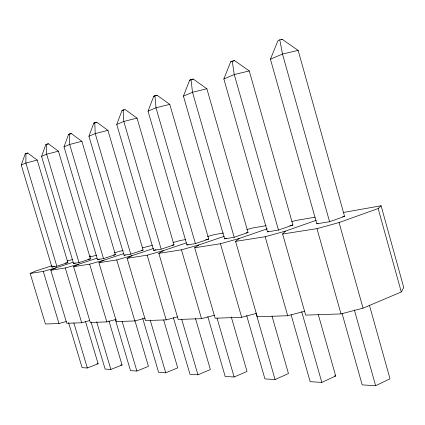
<?xml version="1.0" encoding="UTF-8"?>
<svg xmlns="http://www.w3.org/2000/svg" width="425" height="425" viewBox="0 0 425 425"><rect width="100%" height="100%" fill="white"/><g stroke="black" fill="none" stroke-linecap="round" stroke-linejoin="round"><path stroke-width="0.64" d="M25.962 153.489L25.872 163.051L56.822 266.22L67.883 262.623L37.209 160.082L27.699 153.048L25.962 153.489L25.25 153.808L21.25 165.012L51.887 267.027L56.822 266.22M41.57 156.384L45.826 144.596L46.607 144.245L48.407 143.788L58.427 151.162L90.467 258.846L79.007 262.602L73.567 263.489L41.57 156.384L46.665 154.217L58.427 151.162M64.01 146.853L68.558 134.417L69.424 134.029L71.294 133.562L81.876 141.307L115.414 254.681L103.525 258.602L97.506 259.585L64.01 146.853L69.657 144.452L81.876 141.307M88.926 136.271L93.803 123.117L94.77 122.682L96.714 122.198L107.923 130.353L143.097 250.054L130.757 254.155L124.058 255.25L88.926 136.271L95.221 133.593L107.923 130.353M116.753 124.451L122.007 110.484L123.091 110.001L125.115 109.507L137.036 118.118L174.011 244.89L161.187 249.193L153.68 250.415L116.753 124.451L123.808 121.454L137.036 118.118M148.033 111.164L153.717 96.289L154.939 95.742L157.053 95.232L169.777 104.353L208.744 239.084L195.41 243.61L186.947 244.991L148.033 111.164L155.991 107.785L169.777 104.353M183.441 96.124L189.635 80.208L191.027 79.581L193.226 79.061L206.874 88.756L248.057 232.518L234.186 237.283L224.57 238.85L183.441 96.124L192.498 92.278L206.874 88.756M223.858 78.96L230.658 61.838L232.252 61.126L234.552 60.594L249.257 70.938L292.915 225.022L278.481 230.053L267.458 231.853L223.858 78.96L234.255 74.545L249.257 70.938M270.433 59.176L277.95 40.662L279.799 39.833L282.2 39.297L298.148 50.389L344.579 216.389L329.572 221.717L316.811 223.8L270.433 59.176L282.487 54.055L298.148 50.389M316.258 220.293L285.435 231.115L282.625 234.01L305.681 315.116L341.009 313.916L363.046 308.157L401.29 291.975L403.75 287.523L381.098 205.769L343.262 212.495M282.625 234.01L316.981 228.645L339.054 222.541L378.154 208.542L381.098 205.769M304.783 311.233L287.709 315.733L257.247 316.768L235.567 241.363L239.179 238.51L267.224 228.825M256.642 313.331L241.671 317.3L215.14 318.208L194.682 247.754L198.868 244.954L224.31 236.289M214.556 315.191L201.508 318.67L178.192 319.467L158.828 253.353L163.434 250.623L186.32 242.914M177.416 316.859L166.164 319.876L145.509 320.583L127.133 258.304L132.032 255.643L153.664 248.428M144.983 318.208L134.815 320.944L116.397 321.571L98.913 262.714L104.013 260.121L123.824 253.571M116.195 319.366L106.829 321.9L90.297 322.463L73.621 266.666L78.864 264.143L96.884 258.23M342.13 313.677L362.19 384.88L375.626 385.703L390.012 378.787L369.553 305.66M89.702 320.583L81.685 322.756L66.767 323.266L50.83 270.226L56.158 267.777L73.047 262.267M291.109 314.787L310.186 381.682L321.81 382.394L335.692 375.992L318.197 314.256M27.699 153.048L25.25 153.808M48.407 143.788L45.826 144.596M71.294 133.562L68.558 134.417M95.747 122.634L96.714 122.198M155.826 95.779L157.053 95.232M191.834 79.682L193.226 79.061M233.484 61.067L234.552 60.594M281.276 39.711L282.2 39.297M66.321 321.528L58.974 323.531L45.443 323.993L30.186 273.456L35.562 271.07L51.977 265.747M246.67 315.541L264.929 378.898L275.081 379.525L288.463 373.564L272.011 316.136M207.814 316.731L225.181 376.454L234.127 377.007L247.026 371.429L231.269 316.954M21.25 165.012L25.872 163.051L37.209 160.082M89.377 256.509L90.488 256.036L89.197 256.259M173.405 317.698L189.996 374.292L197.938 374.781L210.37 369.548L195.41 318.245M142.72 318.474L158.631 372.364L165.729 372.799L177.719 367.864L163.63 319.919M115.196 319.132L130.496 370.637L136.877 371.025L148.447 366.361L134.985 320.843M91.104 322.171L105.118 369.075L110.882 369.431L122.055 365.001L108.943 320.928M68.574 322.591L82.105 367.662L87.348 367.981L98.138 363.773L85.51 321.56M316.811 223.8L318.049 223.364M267.458 231.853L268.701 231.423M224.57 238.85L226.445 238.207M186.947 244.991L188.148 244.582M153.68 250.415L156.102 249.608M124.058 255.25L125.279 254.846M97.506 259.585L99.365 258.968M73.567 263.489L75.363 262.9M51.887 267.027L54.32 266.236M30.186 273.456L43.286 271.405L56.158 267.777M50.83 270.226L65.28 267.968L78.864 264.143M73.621 266.666L89.638 264.164L104.013 260.121M98.913 262.714L116.769 259.925L132.032 255.643M127.133 258.304L147.162 255.175L163.434 250.623M158.828 253.353L181.454 249.82L198.868 244.954M194.682 247.754L220.442 243.727L239.179 238.51M235.567 241.363L265.163 236.741L285.435 231.115M67.054 261.04L72.617 259.505M89.914 257.024L96.762 255.138M114.362 252.801L123.181 250.378M142.348 247.871L152.256 245.352M172.996 242.516L180.561 240.454L185.741 239.562M207.48 236.481L214.365 234.611L223.465 233.033M246.798 229.548L252.45 228.023L266.077 225.664M291.858 221.574L295.672 220.543L315.143 217.175M93.803 123.117L95.258 122.751M122.007 110.484L124.031 109.99M153.717 96.289L154.774 96.034M189.635 80.208L191.287 79.815M230.658 61.838L232.953 61.306M65.365 263.043L67.883 262.623M88.007 259.261L90.467 258.846M113.576 254.989L115.414 254.681M141.243 250.367L143.097 250.054M172.104 245.209L174.011 244.89M205.679 239.599L208.744 239.084M246.107 232.842L248.057 232.518M289.818 225.542L292.915 225.022M342.646 216.713L344.579 216.389M96.953 363.71L98.138 363.773M120.753 364.937L122.055 365.001M334.385 375.923L335.692 375.992M43.286 271.405L58.974 323.531M65.28 267.968L81.685 322.756M73.849 322.979L87.348 367.981M89.638 264.164L106.829 321.9M79.007 262.602L46.665 154.217L46.607 144.245M96.703 321.911L110.882 369.431M116.769 259.925L134.815 320.944M103.525 258.602L69.657 144.452L69.424 134.029M122.15 321.39L136.877 371.025M147.162 255.175L166.164 319.876M130.757 254.155L95.221 133.593L94.77 122.682M150.184 320.067L165.729 372.799M161.187 249.193L123.808 121.454L123.091 110.001M181.677 319.202L197.938 374.781M195.41 243.61L155.991 107.785L154.939 95.742M217.058 318.192L234.127 377.007M181.454 249.82L201.508 318.67M220.442 243.727L241.671 317.3M234.186 237.283L192.498 92.278L191.027 79.581M256.015 313.204L275.081 379.525M278.481 230.053L234.255 74.545L232.252 61.126M301.707 311.711L321.81 382.394M265.163 236.741L287.709 315.733M329.572 221.717L282.487 54.055L279.799 39.833M354.338 309.894L375.626 385.703M316.981 228.645L341.009 313.916M339.054 222.541L363.046 308.157M378.154 208.542L401.29 291.975"/></g></svg>
